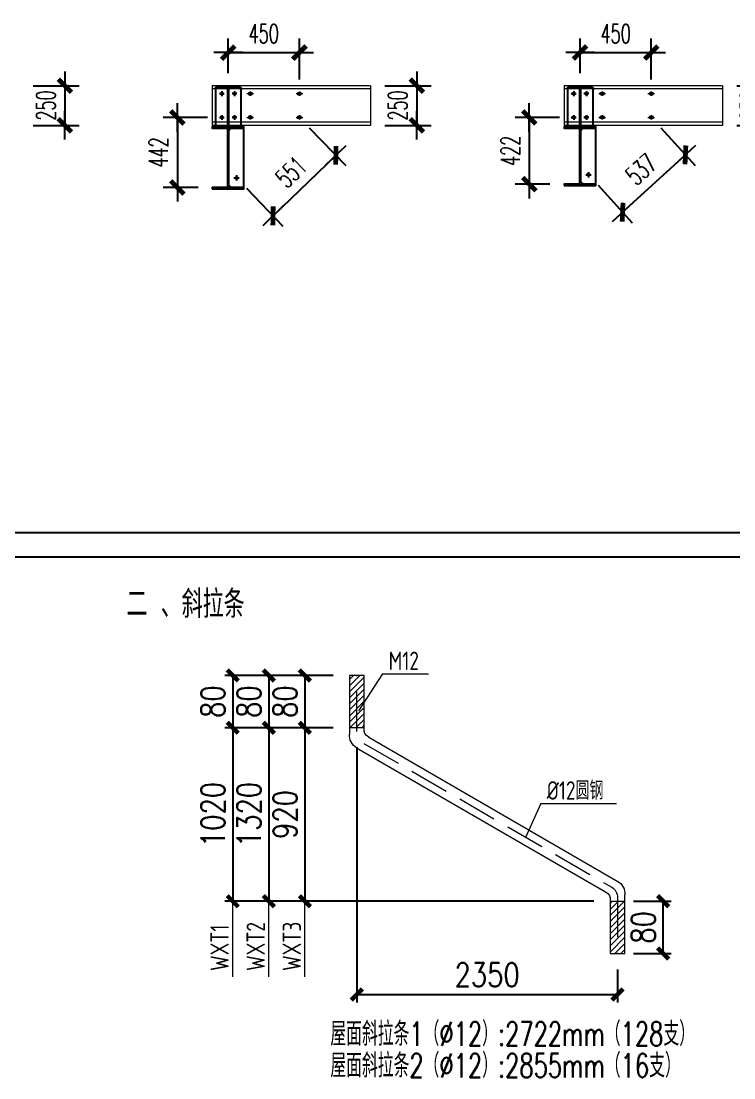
# Model space of a CAD drawing. Header units: inches. Extents: x 129725932 to 129894734, y 55771230 to 55809283.
# Drawn here: x 129826019 to 129830520, y 55784316 to 55790989 of the extents above; entities that cross this region are included whole.
import ezdxf

# ---------------------------------------------------------------- set-up
doc = ezdxf.new("R2010")
doc.units = ezdxf.units.IN
doc.header["$MEASUREMENT"] = 0
doc.linetypes.add('DASH', pattern=[0.35, 0.25, -0.1])
for name, color, linetype, lineweight in [('Bolt', 252, 'Continuous', 9), ('灰线', 253, 'Continuous', 5), ('白线', 7, 'Continuous', 5), ('红线', 1, 'Continuous', 13), ('绿线', 3, 'Continuous', 9), ('绿色', 3, 'Continuous', 20), ('黄线', 2, 'Continuous', 13)]:
    doc.layers.add(name, color=color, linetype=linetype, lineweight=lineweight)
doc.layers.add('尺寸标注', color=8, linetype='Continuous')
doc.layers.add('细线', color=37, linetype='Continuous')
doc.styles.add('80', font='romans.shx', dxfattribs={"width": 0.8, "bigfont": 'hztxt.shx'})
doc.styles.add('DIM_FONT', font='romans.shx', dxfattribs={"width": 0.618, "bigfont": '1hztxt.shx'})
doc.styles.add('STYLE1', font='', dxfattribs={"width": 0.8})
doc.styles.add('标注', font='tssdeng.shx', dxfattribs={"width": 0.6, "bigfont": 'tssdchn.shx'})
doc.styles.get('STYLE1').set_extended_font_data('SimSun')
doc.dimstyles.new('WGH(1)', dxfattribs={"dimscale": 1.2, "dimtxt": 100, "dimasz": 0.5, "dimexe": 75, "dimexo": 75, "dimgap": 50, "dimtad": 1, "dimdec": 0, "dimzin": 0, "dimdsep": 46, "dimtxsty": 'DIM_FONT', "dimblk1": '_DIMX', "dimblk2": '_DIMX', "dimsah": 1, "dimcen": 0.09, "dimclrd": 3, "dimclre": 3, "dimclrt": 7, "dimadec": 0, "dimazin": 0, "dimtfac": 1, "dimtdec": 0, "dimtix": 1, "dimtmove": 2, "dimatfit": 3, "dimldrblk": '_DIMX', "dimfxl": 0, "dimtolj": 1, "dimtzin": 0, "dimarcsym": 0})
doc.dimstyles.new('副本 (2)80', dxfattribs={"dimscale": 0.5, "dimtxt": 300, "dimasz": 140, "dimexe": 100, "dimexo": 200, "dimgap": 100, "dimtad": 1, "dimdec": 0, "dimzin": 0, "dimdsep": 46, "dimtxsty": '80', "dimblk1": 'ARCHTICK', "dimblk2": 'ARCHTICK', "dimsah": 1, "dimcen": 0, "dimclrd": 1, "dimclre": 1, "dimclrt": 7, "dimadec": 0, "dimazin": 0, "dimtfac": 1, "dimtdec": 0, "dimtix": 1, "dimtmove": 2, "dimatfit": 3, "dimldrblk": 'ARCHTICK', "dimfxl": 0, "dimtolj": 1, "dimtzin": 0, "dimarcsym": 0})

# ---------------------------------------------------------------- blocks, each defined once
blk = doc.blocks.new('TK1')
at = {"color": 141}
blk.add_line((128575044.5, 56120003), (128584596.3, 56120003), dxfattribs=at)
blk.add_line((128584482.7, 56119889.4), (128575271.6, 56119889.4))
at = {"layer": '白线'}
blk.add_line((128575271.6, 56119889.4), (128584482.7, 56119889.4), dxfattribs=at)
at = {"style": 'STYLE1', "width": 0.7}
for tag, p, oblique in [('请输入工程名称：', (128583759.9, 56117293.6), 0), ('请输入项目名称：', (128583811, 56116886.4), 0), ('请合作设计单位名称：', (128583759.9, 56115438.4), 360), ('请输入图名（一）：', (128583810.3, 56114085.1), 0), ('请输入设计号：', (128583659.6, 56113744), 0), ('详图设计', (128584257.5, 56113735.1), 0), ('钢结构', (128584274.7, 56113576.1), 0), ('请输入相应日期：', (128583650.4, 56113415.7), 0), ('请输入相应图号：', (128584173.4, 56113436.3), 0)]:
    blk.add_attdef(tag, p, '', height=46.3, rotation=359.9972, dxfattribs=dict(at, oblique=oblique))
blk = doc.blocks.new('_ArchTick')
at = {"color": 0, "linetype": 'ByBlock', "const_width": 0.4}
blk.add_lwpolyline([(-0.5, -0.5), (0.5, 0.5)], dxfattribs=at)
blk = doc.blocks.new('*D1004')
at = {"layer": 'Defpoints', "color": 0}
for p in [(129827861.2, 55786526.5), (129827583.3, 55785431.3), (129829507.3, 55785431.3)]:
    blk.add_point(p, dxfattribs=at)
at = {"layer": '红线', "color": 1, "lineweight": -2}
for p, q in [((129827761.2, 55786526.5), (129827533.3, 55786526.5)), ((129827583.3, 55786526.5), (129827583.3, 55785431.3)), ((129829407.3, 55785431.3), (129827533.3, 55785431.3))]:
    blk.add_line(p, q, dxfattribs=at)
at = {"layer": '红线', "color": 1, "lineweight": -2, "xscale": 70, "yscale": 70, "zscale": 70}
for p, rotation in [((129827583.3, 55786526.5), 90), ((129827583.3, 55785431.3), 270)]:
    blk.add_blockref('_ArchTick', p, dxfattribs=dict(at, rotation=rotation))
at = {"layer": '红线', "color": 7, "insert": (129827458.3, 55785978.9), "char_height": 150, "width": 411.429, "attachment_point": 5, "rotation": 90, "style": '80'}
blk.add_mtext('\\A1;1320', dxfattribs=at)
blk = doc.blocks.new('*D1005')
at = {"layer": 'Defpoints', "color": 0}
for p in [(129828139.1, 55786503.2), (129829785.2, 55785100.8), (129829785.2, 55784841.9)]:
    blk.add_point(p, dxfattribs=at)
at = {"layer": '红线', "color": 1, "lineweight": -2}
for p, q in [((129828139.1, 55786403.2), (129828139.1, 55784791.9)), ((129829785.2, 55785000.8), (129829785.2, 55784791.9)), ((129828139.1, 55784841.9), (129829785.2, 55784841.9))]:
    blk.add_line(p, q, dxfattribs=at)
at = {"layer": '红线', "color": 1, "lineweight": -2, "xscale": 70, "yscale": 70, "zscale": 70, "rotation": 180}
blk.add_blockref('_ArchTick', (129828139.1, 55784841.9), dxfattribs=at)
at = {"layer": '红线', "color": 1, "lineweight": -2, "xscale": 70, "yscale": 70, "zscale": 70}
blk.add_blockref('_ArchTick', (129829785.2, 55784841.9), dxfattribs=at)
at = {"layer": '红线', "color": 7, "insert": (129828962.1, 55784966.9), "char_height": 150, "attachment_point": 5, "style": '80'}
blk.add_mtext('\\A1;2350', dxfattribs=at)
blk = doc.blocks.new('*D1006')
at = {"layer": 'Defpoints', "color": 0}
for p in [(129829785.2, 55785431.3), (129830073.4, 55785431.3), (129829785.2, 55785100.8)]:
    blk.add_point(p, dxfattribs=at)
at = {"layer": '红线', "color": 1, "lineweight": -2}
for p, q in [((129829885.2, 55785431.3), (129830123.4, 55785431.3)), ((129830073.4, 55785100.8), (129830073.4, 55785431.3)), ((129829885.2, 55785100.8), (129830123.4, 55785100.8))]:
    blk.add_line(p, q, dxfattribs=at)
at = {"layer": '红线', "color": 1, "lineweight": -2, "xscale": 70, "yscale": 70, "zscale": 70}
for p, rotation in [((129830073.4, 55785431.3), 90), ((129830073.4, 55785100.8), 270)]:
    blk.add_blockref('_ArchTick', p, dxfattribs=dict(at, rotation=rotation))
at = {"layer": '红线', "color": 7, "insert": (129829948.4, 55785266.1), "char_height": 150, "attachment_point": 5, "rotation": 90, "style": '80'}
blk.add_mtext('\\A1;80', dxfattribs=at)
blk = doc.blocks.new('*D1007')
at = {"layer": 'Defpoints', "color": 0}
for p in [(129827861.2, 55786857), (129827583.3, 55786526.5), (129827861.2, 55786526.5)]:
    blk.add_point(p, dxfattribs=at)
at = {"layer": '红线', "color": 1, "lineweight": -2}
for p, q in [((129827761.2, 55786857), (129827533.3, 55786857)), ((129827583.3, 55786857), (129827583.3, 55786526.5)), ((129827761.2, 55786526.5), (129827533.3, 55786526.5))]:
    blk.add_line(p, q, dxfattribs=at)
at = {"layer": '红线', "color": 1, "lineweight": -2, "xscale": 70, "yscale": 70, "zscale": 70}
for p, rotation in [((129827583.3, 55786857), 90), ((129827583.3, 55786526.5), 270)]:
    blk.add_blockref('_ArchTick', p, dxfattribs=dict(at, rotation=rotation))
at = {"layer": '红线', "color": 7, "insert": (129827458.3, 55786691.8), "char_height": 150, "attachment_point": 5, "rotation": 90, "style": '80'}
blk.add_mtext('\\A1;80', dxfattribs=at)
blk = doc.blocks.new('*D1008')
at = {"layer": 'Defpoints', "color": 0}
for p in [(129827633.3, 55786526.5), (129827355.4, 55785431.3), (129829279.4, 55785431.3)]:
    blk.add_point(p, dxfattribs=at)
at = {"layer": '红线', "color": 1, "lineweight": -2}
for p, q in [((129827533.3, 55786526.5), (129827305.4, 55786526.5)), ((129827355.4, 55786526.5), (129827355.4, 55785431.3)), ((129829179.4, 55785431.3), (129827305.4, 55785431.3))]:
    blk.add_line(p, q, dxfattribs=at)
at = {"layer": '红线', "color": 1, "lineweight": -2, "xscale": 70, "yscale": 70, "zscale": 70}
for p, rotation in [((129827355.4, 55786526.5), 90), ((129827355.4, 55785431.3), 270)]:
    blk.add_blockref('_ArchTick', p, dxfattribs=dict(at, rotation=rotation))
at = {"layer": '红线', "color": 7, "insert": (129827230.4, 55785978.9), "char_height": 150, "attachment_point": 5, "rotation": 90, "style": '80'}
blk.add_mtext('\\A1;1020', dxfattribs=at)
blk = doc.blocks.new('*D1009')
at = {"layer": 'Defpoints', "color": 0}
for p in [(129827633.3, 55786857), (129827355.4, 55786526.5), (129827633.3, 55786526.5)]:
    blk.add_point(p, dxfattribs=at)
at = {"layer": '红线', "color": 1, "lineweight": -2}
for p, q in [((129827533.3, 55786857), (129827305.4, 55786857)), ((129827355.4, 55786857), (129827355.4, 55786526.5)), ((129827533.3, 55786526.5), (129827305.4, 55786526.5))]:
    blk.add_line(p, q, dxfattribs=at)
at = {"layer": '红线', "color": 1, "lineweight": -2, "xscale": 70, "yscale": 70, "zscale": 70}
for p, rotation in [((129827355.4, 55786857), 90), ((129827355.4, 55786526.5), 270)]:
    blk.add_blockref('_ArchTick', p, dxfattribs=dict(at, rotation=rotation))
at = {"layer": '红线', "color": 7, "insert": (129827230.4, 55786691.8), "char_height": 150, "attachment_point": 5, "rotation": 90, "style": '80'}
blk.add_mtext('\\A1;80', dxfattribs=at)
blk = doc.blocks.new('*D1010')
at = {"layer": 'Defpoints', "color": 0}
for p in [(129828089.1, 55786526.5), (129827811.2, 55785431.3), (129829735.2, 55785431.3)]:
    blk.add_point(p, dxfattribs=at)
at = {"layer": '红线', "color": 1, "lineweight": -2}
for p, q in [((129827989.1, 55786526.5), (129827761.2, 55786526.5)), ((129827811.2, 55786526.5), (129827811.2, 55785431.3)), ((129829635.2, 55785431.3), (129827761.2, 55785431.3))]:
    blk.add_line(p, q, dxfattribs=at)
at = {"layer": '红线', "color": 1, "lineweight": -2, "xscale": 70, "yscale": 70, "zscale": 70}
for p, rotation in [((129827811.2, 55786526.5), 90), ((129827811.2, 55785431.3), 270)]:
    blk.add_blockref('_ArchTick', p, dxfattribs=dict(at, rotation=rotation))
at = {"layer": '红线', "color": 7, "insert": (129827686.2, 55785978.9), "char_height": 150, "attachment_point": 5, "rotation": 90, "style": '80'}
blk.add_mtext('\\A1;920', dxfattribs=at)
blk = doc.blocks.new('*D1011')
at = {"layer": 'Defpoints', "color": 0}
for p in [(129828089.1, 55786857), (129827811.2, 55786526.5), (129828089.1, 55786526.5)]:
    blk.add_point(p, dxfattribs=at)
at = {"layer": '红线', "color": 1, "lineweight": -2}
for p, q in [((129827989.1, 55786857), (129827761.2, 55786857)), ((129827811.2, 55786857), (129827811.2, 55786526.5)), ((129827989.1, 55786526.5), (129827761.2, 55786526.5))]:
    blk.add_line(p, q, dxfattribs=at)
at = {"layer": '红线', "color": 1, "lineweight": -2, "xscale": 70, "yscale": 70, "zscale": 70}
for p, rotation in [((129827811.2, 55786857), 90), ((129827811.2, 55786526.5), 270)]:
    blk.add_blockref('_ArchTick', p, dxfattribs=dict(at, rotation=rotation))
at = {"layer": '红线', "color": 7, "insert": (129827686.2, 55786691.8), "char_height": 150, "attachment_point": 5, "rotation": 90, "style": '80'}
blk.add_mtext('\\A1;80', dxfattribs=at)
blk = doc.blocks.new('_DIMX')
blk.add_line((-150, 0), (150, 0))
at = {"const_width": 50}
blk.add_lwpolyline([(-70, -70), (70, 70)], dxfattribs=at)
blk = doc.blocks.new('*D1158')
at = {"layer": 'Defpoints', "color": 0}
for p in [(129826004.4, 55790581.2), (129826004.4, 55790331.2), (129826295.8, 55790331.2)]:
    blk.add_point(p, dxfattribs=at)
at = {"layer": '尺寸标注', "color": 3, "lineweight": -2}
for p, q in [((129826094.4, 55790581.2), (129826385.8, 55790581.2)), ((129826295.8, 55790581.8), (129826295.8, 55790582.4)), ((129826295.8, 55790581.2), (129826295.8, 55790331.2)), ((129826094.4, 55790331.2), (129826385.8, 55790331.2)), ((129826295.8, 55790330.6), (129826295.8, 55790330))]:
    blk.add_line(p, q, dxfattribs=at)
at = {"layer": '尺寸标注', "color": 3, "lineweight": -2, "xscale": 0.5999999999999995, "yscale": 0.5999999999999995, "zscale": 0.5999999999999995}
for p, rotation in [((129826295.8, 55790581.2), 270), ((129826295.8, 55790331.2), 90)]:
    blk.add_blockref('_DIMX', p, dxfattribs=dict(at, rotation=rotation))
at = {"layer": '尺寸标注', "color": 7, "insert": (129826175.8, 55790456.2), "char_height": 120, "attachment_point": 5, "rotation": 90, "style": 'DIM_FONT'}
blk.add_mtext('\\A1;250', dxfattribs=at)
blk = doc.blocks.new('*D1163')
at = {"layer": 'Defpoints', "color": 0}
for p in [(129827776.4, 55790381.2), (129828006.9, 55790141.6), (129827379.4, 55789999.2)]:
    blk.add_point(p, dxfattribs=at)
at = {"layer": '尺寸标注', "color": 3, "lineweight": -2}
for p, q in [((129827838.8, 55790316.3), (129828069.3, 55790076.7)), ((129827610.4, 55789760), (129828006.5, 55790141.1)), ((129827441.8, 55789934.3), (129827672.3, 55789694.7))]:
    blk.add_line(p, q, dxfattribs=at)
at = {"layer": '尺寸标注', "color": 3, "lineweight": -2, "xscale": 0.5999999999999995, "yscale": 0.5999999999999995, "zscale": 0.5999999999999995}
for p, rotation in [((129828006.9, 55790141.6), 43.896879961674), ((129827609.9, 55789759.6), 223.896879961674)]:
    blk.add_blockref('_DIMX', p, dxfattribs=dict(at, rotation=rotation))
at = {"layer": '尺寸标注', "color": 7, "insert": (129827725.2, 55790037), "char_height": 120, "attachment_point": 5, "rotation": 43.89688, "style": 'DIM_FONT'}
blk.add_mtext('\\A1;551', dxfattribs=at)
blk = doc.blocks.new('*D1164')
at = {"layer": 'Defpoints', "color": 0}
for p in [(129827286.4, 55790381.2), (129827005.9, 55789939.2), (129827226.4, 55789939.2)]:
    blk.add_point(p, dxfattribs=at)
at = {"layer": '尺寸标注', "color": 3, "lineweight": -2}
for p, q in [((129827196.4, 55790381.2), (129826915.9, 55790381.2)), ((129827005.9, 55790380.6), (129827005.9, 55789939.8)), ((129827136.4, 55789939.2), (129826915.9, 55789939.2))]:
    blk.add_line(p, q, dxfattribs=at)
at = {"layer": '尺寸标注', "color": 3, "lineweight": -2, "xscale": 0.5999999999999995, "yscale": 0.5999999999999995, "zscale": 0.5999999999999995}
for p, rotation in [((129827005.9, 55790381.2), 90), ((129827005.9, 55789939.2), 270)]:
    blk.add_blockref('_DIMX', p, dxfattribs=dict(at, rotation=rotation))
at = {"layer": '尺寸标注', "color": 7, "insert": (129826885.9, 55790160.2), "char_height": 120, "attachment_point": 5, "rotation": 90, "style": 'DIM_FONT'}
blk.add_mtext('\\A1;442', dxfattribs=at)
blk = doc.blocks.new('*D1165')
at = {"layer": 'Defpoints', "color": 0}
for p in [(129827776.4, 55790790.5), (129827326.4, 55790571.2), (129827776.4, 55790531.2)]:
    blk.add_point(p, dxfattribs=at)
at = {"layer": '尺寸标注', "color": 3, "lineweight": -2}
for p, q in [((129827326.4, 55790661.2), (129827326.4, 55790880.5)), ((129827776.4, 55790621.2), (129827776.4, 55790880.5)), ((129827327, 55790790.5), (129827775.8, 55790790.5))]:
    blk.add_line(p, q, dxfattribs=at)
at = {"layer": '尺寸标注', "color": 3, "lineweight": -2, "xscale": 0.5999999999999995, "yscale": 0.5999999999999995, "zscale": 0.5999999999999995, "rotation": 180}
blk.add_blockref('_DIMX', (129827326.4, 55790790.5), dxfattribs=at)
at = {"layer": '尺寸标注', "color": 3, "lineweight": -2, "xscale": 0.5999999999999995, "yscale": 0.5999999999999995, "zscale": 0.5999999999999995}
blk.add_blockref('_DIMX', (129827776.4, 55790790.5), dxfattribs=at)
at = {"layer": '尺寸标注', "color": 7, "insert": (129827551.4, 55790910.5), "char_height": 120, "attachment_point": 5, "style": 'DIM_FONT'}
blk.add_mtext('\\A1;450', dxfattribs=at)
blk = doc.blocks.new('*D1166')
at = {"layer": 'Defpoints', "color": 0}
for p in [(129828226.4, 55790581.2), (129828226.4, 55790331.2), (129828517.8, 55790331.2)]:
    blk.add_point(p, dxfattribs=at)
at = {"layer": '尺寸标注', "color": 3, "lineweight": -2}
for p, q in [((129828316.4, 55790581.2), (129828607.8, 55790581.2)), ((129828517.8, 55790581.8), (129828517.8, 55790582.4)), ((129828517.8, 55790581.2), (129828517.8, 55790331.2)), ((129828316.4, 55790331.2), (129828607.8, 55790331.2)), ((129828517.8, 55790330.6), (129828517.8, 55790330))]:
    blk.add_line(p, q, dxfattribs=at)
at = {"layer": '尺寸标注', "color": 3, "lineweight": -2, "xscale": 0.5999999999999995, "yscale": 0.5999999999999995, "zscale": 0.5999999999999995}
for p, rotation in [((129828517.8, 55790581.2), 270), ((129828517.8, 55790331.2), 90)]:
    blk.add_blockref('_DIMX', p, dxfattribs=dict(at, rotation=rotation))
at = {"layer": '尺寸标注', "color": 7, "insert": (129828397.8, 55790456.2), "char_height": 120, "attachment_point": 5, "rotation": 90, "style": 'DIM_FONT'}
blk.add_mtext('\\A1;250', dxfattribs=at)
blk = doc.blocks.new('*D1171')
at = {"layer": 'Defpoints', "color": 0}
for p in [(129829998.4, 55790381.2), (129830214, 55790144.7), (129829601.4, 55790019.2)]:
    blk.add_point(p, dxfattribs=at)
at = {"layer": '尺寸标注', "color": 3, "lineweight": -2}
for p, q in [((129830059, 55790314.7), (129830274.7, 55790078.2)), ((129829817.5, 55789783.1), (129830213.6, 55790144.3)), ((129829662, 55789952.7), (129829877.7, 55789716.2))]:
    blk.add_line(p, q, dxfattribs=at)
at = {"layer": '尺寸标注', "color": 3, "lineweight": -2, "xscale": 0.5999999999999995, "yscale": 0.5999999999999995, "zscale": 0.5999999999999995}
for p, rotation in [((129830214, 55790144.7), 42.35977248110078), ((129829817, 55789782.7), 222.3597724811008)]:
    blk.add_blockref('_DIMX', p, dxfattribs=dict(at, rotation=rotation))
at = {"layer": '尺寸标注', "color": 7, "insert": (129829934.7, 55790052.4), "char_height": 120, "attachment_point": 5, "rotation": 42.35977, "style": 'DIM_FONT'}
blk.add_mtext('\\A1;537', dxfattribs=at)
blk = doc.blocks.new('*D1172')
at = {"layer": 'Defpoints', "color": 0}
for p in [(129829508.4, 55790381.2), (129829227.9, 55789959.2), (129829448.4, 55789959.2)]:
    blk.add_point(p, dxfattribs=at)
at = {"layer": '尺寸标注', "color": 3, "lineweight": -2}
for p, q in [((129829418.4, 55790381.2), (129829137.9, 55790381.2)), ((129829227.9, 55790380.6), (129829227.9, 55789959.8)), ((129829358.4, 55789959.2), (129829137.9, 55789959.2))]:
    blk.add_line(p, q, dxfattribs=at)
at = {"layer": '尺寸标注', "color": 3, "lineweight": -2, "xscale": 0.5999999999999995, "yscale": 0.5999999999999995, "zscale": 0.5999999999999995}
for p, rotation in [((129829227.9, 55790381.2), 90), ((129829227.9, 55789959.2), 270)]:
    blk.add_blockref('_DIMX', p, dxfattribs=dict(at, rotation=rotation))
at = {"layer": '尺寸标注', "color": 7, "insert": (129829107.9, 55790170.2), "char_height": 120, "attachment_point": 5, "rotation": 90, "style": 'DIM_FONT'}
blk.add_mtext('\\A1;422', dxfattribs=at)
blk = doc.blocks.new('*D1173')
at = {"layer": 'Defpoints', "color": 0}
for p in [(129829998.4, 55790790.5), (129829548.4, 55790571.2), (129829998.4, 55790531.2)]:
    blk.add_point(p, dxfattribs=at)
at = {"layer": '尺寸标注', "color": 3, "lineweight": -2}
for p, q in [((129829548.4, 55790661.2), (129829548.4, 55790880.5)), ((129829998.4, 55790621.2), (129829998.4, 55790880.5)), ((129829549, 55790790.5), (129829997.8, 55790790.5))]:
    blk.add_line(p, q, dxfattribs=at)
at = {"layer": '尺寸标注', "color": 3, "lineweight": -2, "xscale": 0.5999999999999995, "yscale": 0.5999999999999995, "zscale": 0.5999999999999995, "rotation": 180}
blk.add_blockref('_DIMX', (129829548.4, 55790790.5), dxfattribs=at)
at = {"layer": '尺寸标注', "color": 3, "lineweight": -2, "xscale": 0.5999999999999995, "yscale": 0.5999999999999995, "zscale": 0.5999999999999995}
blk.add_blockref('_DIMX', (129829998.4, 55790790.5), dxfattribs=at)
at = {"layer": '尺寸标注', "color": 7, "insert": (129829773.4, 55790910.5), "char_height": 120, "attachment_point": 5, "style": 'DIM_FONT'}
blk.add_mtext('\\A1;450', dxfattribs=at)
blk = doc.blocks.new('*D1174')
at = {"layer": 'Defpoints', "color": 0}
for p in [(129830448.4, 55790581.2), (129830448.4, 55790331.2), (129830739.9, 55790331.2)]:
    blk.add_point(p, dxfattribs=at)
at = {"layer": '尺寸标注', "color": 3, "lineweight": -2}
for p, q in [((129830538.4, 55790581.2), (129830829.9, 55790581.2)), ((129830739.9, 55790581.8), (129830739.9, 55790582.4)), ((129830739.9, 55790581.2), (129830739.9, 55790331.2)), ((129830538.4, 55790331.2), (129830829.9, 55790331.2)), ((129830739.9, 55790330.6), (129830739.9, 55790330))]:
    blk.add_line(p, q, dxfattribs=at)
at = {"layer": '尺寸标注', "color": 3, "lineweight": -2, "xscale": 0.5999999999999995, "yscale": 0.5999999999999995, "zscale": 0.5999999999999995}
for p, rotation in [((129830739.9, 55790581.2), 270), ((129830739.9, 55790331.2), 90)]:
    blk.add_blockref('_DIMX', p, dxfattribs=dict(at, rotation=rotation))
at = {"layer": '尺寸标注', "color": 7, "insert": (129830619.9, 55790456.2), "char_height": 120, "attachment_point": 5, "rotation": 90, "style": 'DIM_FONT'}
blk.add_mtext('\\A1;250', dxfattribs=at)

msp = doc.modelspace()

# ---------------------------------------------------------------- hatches: boundary and pattern name
at = {"layer": '红线', "linetype": 'Continuous'}
h = msp.add_hatch(dxfattribs=at)
h.set_pattern_fill('ANSI31', color=256, scale=216.966619, style=0)
h.set_pattern_definition([(225, (130079443.032, 55630011.224), (19.177321, -19.177321), [])])
h.paths.add_polyline_path([(129828139.1, 55786526.5), (129828185.7, 55786526.5), (129828185.7, 55786857), (129828139.1, 55786857)])
h.paths.add_polyline_path([(129828139.1, 55786857), (129828092.6, 55786857), (129828092.6, 55786526.5), (129828139.1, 55786526.5)])
h = msp.add_hatch(dxfattribs=at)
h.set_pattern_fill('ANSI31', color=256, scale=216.966619, style=0)
h.set_pattern_definition([(45, (129578481.258, 55941946.6), (-19.177321, 19.177321), [])])
h.paths.add_polyline_path([(129829785.2, 55785431.3), (129829738.6, 55785431.3), (129829738.6, 55785100.8), (129829785.2, 55785100.8)])
h.paths.add_polyline_path([(129829785.2, 55785100.8), (129829831.7, 55785100.8), (129829831.7, 55785431.3), (129829785.2, 55785431.3)])
at = {"layer": '绿线'}
h = msp.add_hatch(color=256, dxfattribs=at)
h.paths.add_polyline_path([(129827466.4, 55790538.2), (129827459.4, 55790538.2, 0.414214), (129827452.4, 55790531.2), (129827466.4, 55790531.2)])
h.paths.add_polyline_path([(129827473.4, 55790538.2), (129827466.4, 55790538.2), (129827466.4, 55790531.2), (129827480.4, 55790531.2, 0.414214)])
h.paths.add_polyline_path([(129827480.4, 55790531.2), (129827466.4, 55790531.2), (129827466.4, 55790524.2), (129827473.4, 55790524.2, 0.414214)])
h.paths.add_polyline_path([(129827466.4, 55790531.2), (129827452.4, 55790531.2, 0.414214), (129827459.4, 55790524.2), (129827466.4, 55790524.2)])
h = msp.add_hatch(color=256, dxfattribs=at)
h.paths.add_polyline_path([(129829688.4, 55790538.2), (129829681.4, 55790538.2, 0.414214), (129829674.4, 55790531.2), (129829688.4, 55790531.2)])
h.paths.add_polyline_path([(129829695.4, 55790538.2), (129829688.4, 55790538.2), (129829688.4, 55790531.2), (129829702.4, 55790531.2, 0.414214)])
h.paths.add_polyline_path([(129829702.4, 55790531.2), (129829688.4, 55790531.2), (129829688.4, 55790524.2), (129829695.4, 55790524.2, 0.414214)])
h.paths.add_polyline_path([(129829688.4, 55790531.2), (129829674.4, 55790531.2, 0.414214), (129829681.4, 55790524.2), (129829688.4, 55790524.2)])
h = msp.add_hatch(color=256, dxfattribs=at)
h.paths.add_polyline_path([(129827466.4, 55790388.2), (129827459.4, 55790388.2, 0.414214), (129827452.4, 55790381.2), (129827466.4, 55790381.2)])
h.paths.add_polyline_path([(129827473.4, 55790388.2), (129827466.4, 55790388.2), (129827466.4, 55790381.2), (129827480.4, 55790381.2, 0.414214)])
h.paths.add_polyline_path([(129827480.4, 55790381.2), (129827466.4, 55790381.2), (129827466.4, 55790374.2), (129827473.4, 55790374.2, 0.414214)])
h.paths.add_polyline_path([(129827466.4, 55790381.2), (129827452.4, 55790381.2, 0.414214), (129827459.4, 55790374.2), (129827466.4, 55790374.2)])
h = msp.add_hatch(color=256, dxfattribs=at)
h.paths.add_polyline_path([(129829688.4, 55790388.2), (129829681.4, 55790388.2, 0.414214), (129829674.4, 55790381.2), (129829688.4, 55790381.2)])
h.paths.add_polyline_path([(129829695.4, 55790388.2), (129829688.4, 55790388.2), (129829688.4, 55790381.2), (129829702.4, 55790381.2, 0.414214)])
h.paths.add_polyline_path([(129829702.4, 55790381.2), (129829688.4, 55790381.2), (129829688.4, 55790374.2), (129829695.4, 55790374.2, 0.414214)])
h.paths.add_polyline_path([(129829688.4, 55790381.2), (129829674.4, 55790381.2, 0.414214), (129829681.4, 55790374.2), (129829688.4, 55790374.2)])

# ---------------------------------------------------------------- linework, layer by layer
for p, q in [((129827246.4, 55790571.2), (129827406.4, 55790571.2)), ((129827246.4, 55790571.2), (129827246.4, 55790321.2)), ((129827271.3, 55790531.2), (129827301.5, 55790531.2)), ((129827286.4, 55790546.2), (129827286.4, 55790516.1)), ((129827323.4, 55790571.2), (129827323.4, 55790321.2)), ((129827329.4, 55790571.2), (129827329.4, 55790321.2)), ((129827381.5, 55790531.2), (129827351.3, 55790531.2)), ((129827366.4, 55790546.2), (129827366.4, 55790516.1)), ((129827406.4, 55790571.2), (129827406.4, 55790321.2)), ((129829468.4, 55790571.2), (129829628.4, 55790571.2)), ((129829468.4, 55790571.2), (129829468.4, 55790321.2)), ((129829493.3, 55790531.2), (129829523.5, 55790531.2)), ((129829508.4, 55790546.2), (129829508.4, 55790516.1)), ((129829545.4, 55790571.2), (129829545.4, 55790321.2)), ((129829551.4, 55790571.2), (129829551.4, 55790321.2)), ((129829603.5, 55790531.2), (129829573.3, 55790531.2)), ((129829588.4, 55790546.2), (129829588.4, 55790516.1)), ((129829628.4, 55790571.2), (129829628.4, 55790321.2)), ((129827286.4, 55790396.2), (129827286.4, 55790366.1)), ((129827366.4, 55790396.2), (129827366.4, 55790366.1)), ((129829508.4, 55790396.2), (129829508.4, 55790366.1)), ((129829588.4, 55790396.2), (129829588.4, 55790366.1)), ((129827246.4, 55790321.2), (129827406.4, 55790321.2)), ((129827271.3, 55790381.2), (129827301.5, 55790381.2)), ((129827381.5, 55790381.2), (129827351.3, 55790381.2)), ((129829468.4, 55790321.2), (129829628.4, 55790321.2)), ((129829493.3, 55790381.2), (129829523.5, 55790381.2)), ((129829603.5, 55790381.2), (129829573.3, 55790381.2)), ((129827329.4, 55790296.5), (129827346.1, 55790313.2)), ((129827329.4, 55790296.5), (129827329.4, 55789955.8)), ((129827346.1, 55790313.2), (129827426.4, 55790313.2)), ((129827426.4, 55789939.2), (129827426.4, 55790313.2)), ((129829551.4, 55790296.5), (129829568.1, 55790313.2)), ((129829551.4, 55790296.5), (129829551.4, 55789975.8)), ((129829568.1, 55790313.2), (129829648.4, 55790313.2)), ((129829648.4, 55789959.2), (129829648.4, 55790313.2)), ((129827362.2, 55789999.2), (129827396.6, 55789999.2)), ((129827379.4, 55790016.4), (129827379.4, 55789981.9)), ((129829584.2, 55790019.2), (129829618.6, 55790019.2)), ((129829601.4, 55790036.4), (129829601.4, 55790001.9)), ((129827329.4, 55789955.8), (129827346.1, 55789939.2)), ((129827346.1, 55789939.2), (129827426.4, 55789939.2)), ((129829551.4, 55789975.8), (129829568.1, 55789959.2)), ((129829568.1, 55789959.2), (129829648.4, 55789959.2))]:
    msp.add_line(p, q)
at = {"color": 3}
for points in [[(129827226.4, 55789931.2), (129827426.4, 55789931.2), (129827426.4, 55789939.2), (129827329.4, 55789939.2), (129827329.4, 55790313.2), (129827426.4, 55790313.2), (129827426.4, 55790321.2), (129827226.4, 55790321.2), (129827226.4, 55790313.2), (129827323.4, 55790313.2), (129827323.4, 55789939.2), (129827226.4, 55789939.2)], [(129829448.4, 55789951.2), (129829648.4, 55789951.2), (129829648.4, 55789959.2), (129829551.4, 55789959.2), (129829551.4, 55790313.2), (129829648.4, 55790313.2), (129829648.4, 55790321.2), (129829448.4, 55790321.2), (129829448.4, 55790313.2), (129829545.4, 55790313.2), (129829545.4, 55789959.2), (129829448.4, 55789959.2)]]:
    msp.add_lwpolyline(points, close=True, dxfattribs=at)
for centre in [(129827286.4, 55790531.2), (129827366.4, 55790531.2), (129829508.4, 55790531.2), (129829588.4, 55790531.2), (129827286.4, 55790381.2), (129827366.4, 55790381.2), (129829508.4, 55790381.2), (129829588.4, 55790381.2), (129827379.4, 55789999.2), (129829601.4, 55790019.2)]:
    msp.add_circle(centre, 7)
at = {"layer": 'Bolt'}
for p, q in [((129827300.4, 55790531.2), (129827272.4, 55790531.2)), ((129827286.4, 55790545.2), (129827286.4, 55790517.2)), ((129827380.4, 55790531.2), (129827352.4, 55790531.2)), ((129827366.4, 55790545.2), (129827366.4, 55790517.2)), ((129827445.4, 55790531.2), (129827487.4, 55790531.2)), ((129827452.4, 55790531.2), (129827480.4, 55790531.2)), ((129827459.4, 55790538.2), (129827473.4, 55790538.2)), ((129827459.4, 55790524.2), (129827473.4, 55790524.2)), ((129827466.4, 55790545.2), (129827466.4, 55790517.2)), ((129827466.4, 55790545.2), (129827466.4, 55790517.2)), ((129827755.4, 55790531.2), (129827797.4, 55790531.2)), ((129827769.4, 55790538.2), (129827783.4, 55790538.2)), ((129827769.4, 55790524.2), (129827783.4, 55790524.2)), ((129827776.4, 55790545.2), (129827776.4, 55790517.2)), ((129829522.4, 55790531.2), (129829494.4, 55790531.2)), ((129829508.4, 55790545.2), (129829508.4, 55790517.2)), ((129829602.4, 55790531.2), (129829574.4, 55790531.2)), ((129829588.4, 55790545.2), (129829588.4, 55790517.2)), ((129829667.4, 55790531.2), (129829709.4, 55790531.2)), ((129829674.4, 55790531.2), (129829702.4, 55790531.2)), ((129829681.4, 55790538.2), (129829695.4, 55790538.2)), ((129829681.4, 55790524.2), (129829695.4, 55790524.2)), ((129829688.4, 55790545.2), (129829688.4, 55790517.2)), ((129829688.4, 55790545.2), (129829688.4, 55790517.2)), ((129829977.4, 55790531.2), (129830019.4, 55790531.2)), ((129829991.4, 55790538.2), (129830005.4, 55790538.2)), ((129829991.4, 55790524.2), (129830005.4, 55790524.2)), ((129829998.4, 55790545.2), (129829998.4, 55790517.2)), ((129827286.4, 55790367.2), (129827286.4, 55790395.2)), ((129827366.4, 55790367.2), (129827366.4, 55790395.2)), ((129827459.4, 55790388.2), (129827473.4, 55790388.2)), ((129827466.4, 55790395.2), (129827466.4, 55790367.2)), ((129827466.4, 55790395.2), (129827466.4, 55790367.2)), ((129827769.4, 55790388.2), (129827783.4, 55790388.2)), ((129827776.4, 55790395.2), (129827776.4, 55790367.2)), ((129829508.4, 55790367.2), (129829508.4, 55790395.2)), ((129829588.4, 55790367.2), (129829588.4, 55790395.2)), ((129829681.4, 55790388.2), (129829695.4, 55790388.2)), ((129829688.4, 55790395.2), (129829688.4, 55790367.2)), ((129829688.4, 55790395.2), (129829688.4, 55790367.2)), ((129829991.4, 55790388.2), (129830005.4, 55790388.2)), ((129829998.4, 55790395.2), (129829998.4, 55790367.2)), ((129827300.4, 55790381.2), (129827272.4, 55790381.2)), ((129827380.4, 55790381.2), (129827352.4, 55790381.2)), ((129827445.4, 55790381.2), (129827487.4, 55790381.2)), ((129827452.4, 55790381.2), (129827480.4, 55790381.2)), ((129827459.4, 55790374.2), (129827473.4, 55790374.2)), ((129827755.4, 55790381.2), (129827797.4, 55790381.2)), ((129827769.4, 55790374.2), (129827783.4, 55790374.2)), ((129829522.4, 55790381.2), (129829494.4, 55790381.2)), ((129829602.4, 55790381.2), (129829574.4, 55790381.2)), ((129829667.4, 55790381.2), (129829709.4, 55790381.2)), ((129829674.4, 55790381.2), (129829702.4, 55790381.2)), ((129829681.4, 55790374.2), (129829695.4, 55790374.2)), ((129829977.4, 55790381.2), (129830019.4, 55790381.2)), ((129829991.4, 55790374.2), (129830005.4, 55790374.2))]:
    msp.add_line(p, q, dxfattribs=at)
for centre in [(129827286.4, 55790531.2), (129827366.4, 55790531.2), (129827466.4, 55790531.2), (129829508.4, 55790531.2), (129829588.4, 55790531.2), (129829688.4, 55790531.2), (129827286.4, 55790381.2), (129827366.4, 55790381.2), (129827466.4, 55790381.2), (129829508.4, 55790381.2), (129829588.4, 55790381.2), (129829688.4, 55790381.2)]:
    msp.add_circle(centre, 7, dxfattribs=at)
for centre, start, end in [((129827459.4, 55790531.2), 90, 270), ((129827473.4, 55790531.2), 270, 90), ((129827769.4, 55790531.2), 90, 270), ((129827783.4, 55790531.2), 270, 90), ((129829681.4, 55790531.2), 90, 270), ((129829695.4, 55790531.2), 270, 90), ((129829991.4, 55790531.2), 90, 270), ((129830005.4, 55790531.2), 270, 90), ((129827459.4, 55790381.2), 90, 270), ((129827473.4, 55790381.2), 270, 90), ((129827769.4, 55790381.2), 90, 270), ((129827783.4, 55790381.2), 270, 90), ((129829681.4, 55790381.2), 90, 270), ((129829695.4, 55790381.2), 270, 90), ((129829991.4, 55790381.2), 90, 270), ((129830005.4, 55790381.2), 270, 90)]:
    msp.add_arc(centre, 7, start, end, dxfattribs=at)
at = {"layer": '灰线'}
for p, q in [((129828226.4, 55790561.2), (129827226.4, 55790561.2)), ((129830448.4, 55790561.2), (129829448.4, 55790561.2)), ((129828226.4, 55790351.2), (129827226.4, 55790351.2)), ((129830448.4, 55790351.2), (129829448.4, 55790351.2))]:
    msp.add_line(p, q, dxfattribs=at)
at = {"layer": '灰线', "linetype": 'DASH', "ltscale": 1000}
for p, q in [((129828139.1, 55786503.2), (129828139.1, 55786857)), ((129828183.4, 55786428.4), (129829748.7, 55785520.4)), ((129829785.2, 55785454.6), (129829785.2, 55785100.8))]:
    msp.add_line(p, q, dxfattribs=at)
at = {"layer": '灰线', "linetype": 'Continuous', "ltscale": 50, "extrusion": (0, 0, -1)}
msp.add_ellipse((129829707.5, 55785454.6), major_axis=(-54.9, 54.9), ratio=1, start_param=1.343625, end_param=2.356194, dxfattribs=at)
at = {"layer": '红线', "linetype": 'Continuous'}
for p, q in [((129828300.7, 55786866.7), (129828150.2, 55786632.8)), ((129828300.7, 55786866.7), (129828592.5, 55786866.7)), ((129829301.6, 55786047.9), (129829204.5, 55785833)), ((129829301.6, 55786047.9), (129829778.7, 55786047.9)), ((129827355.4, 55784954.1), (129827355.4, 55785431.3)), ((129827583.3, 55784954.1), (129827583.3, 55785431.3)), ((129827811.2, 55784954.1), (129827811.2, 55785431.3))]:
    msp.add_line(p, q, dxfattribs=at)
at = {"layer": '绿色'}
for p, q in [((129828185.7, 55786857), (129828092.6, 55786857)), ((129828092.6, 55786857), (129828092.6, 55786486)), ((129828185.7, 55786520.4), (129828185.7, 55786857)), ((129828185.7, 55786526.5), (129828092.6, 55786526.5)), ((129828214.9, 55786467.8), (129829787.9, 55785556.9)), ((129828136.4, 55786400.9), (129829709.4, 55785490.1)), ((129829831.7, 55785100.8), (129829831.7, 55785471.8)), ((129829738.6, 55785437.4), (129829738.6, 55785100.8)), ((129829738.6, 55785431.3), (129829831.7, 55785431.3)), ((129829738.6, 55785100.8), (129829831.7, 55785100.8))]:
    msp.add_line(p, q, dxfattribs=at)
at = {"layer": '绿色', "extrusion": (0, 0, -1)}
for centre, major_axis, ratio, start_param, end_param in [((129828263.3, 55786520.4), (-77, -19.9), 0.745237, -0.715013, 0.334113), ((129828185.7, 55786479.9), (64.4, -67.8), 0.995517, 1.318741, 2.393346), ((129829738.6, 55785477.9), (-64.4, 67.8), 0.995517, 1.318741, 2.393346), ((129829661, 55785437.4), (77, 19.9), 0.745237, -0.715013, 0.334113)]:
    msp.add_ellipse(centre, major_axis=major_axis, ratio=ratio, start_param=start_param, end_param=end_param, dxfattribs=at)
at = {"layer": '黄线'}
for p, q in [((129828226.4, 55790581.2), (129827226.4, 55790581.2)), ((129827226.4, 55790581.2), (129827226.4, 55790331.2)), ((129828226.4, 55790581.2), (129828226.4, 55790331.2)), ((129830448.4, 55790581.2), (129829448.4, 55790581.2)), ((129829448.4, 55790581.2), (129829448.4, 55790331.2)), ((129830448.4, 55790581.2), (129830448.4, 55790331.2)), ((129828226.4, 55790331.2), (129827226.4, 55790331.2)), ((129830448.4, 55790331.2), (129829448.4, 55790331.2))]:
    msp.add_line(p, q, dxfattribs=at)

# ---------------------------------------------------------------- block references
at = {"xscale": 1.365712125319988, "yscale": 1.365712125319988, "zscale": 1.365712125319988}
msp.add_blockref('TK1', (-45776391.2, -20856009.6), dxfattribs=at)

# ---------------------------------------------------------------- texts
at = {"layer": '白线', "color": 7, "style": '标注', "width": 0.8}
for s, height, p in [('二 、斜拉条', 174.24, (129826683.9, 55787220.8)), ('M12', 116.16, (129828339.8, 55786891.4)), ('%%C12圆钢', 116.16, (129829338.3, 55786072.7))]:
    msp.add_text(s, height=height, dxfattribs=at).set_placement(p)
for s, p in [('WXT1', (129827330.7, 55784990.8)), ('WXT2', (129827558.6, 55784990.8)), ('WXT3', (129827786.5, 55784990.8))]:
    msp.add_text(s, height=116.16, rotation=90, dxfattribs=at).set_placement(p)
at = {"layer": '细线', "color": 4, "lineweight": -3, "style": 'DIM_FONT', "width": 0.7}
for s, p in [('屋面斜拉条1（%%C12）:2722mm（128支）', (129827972, 55784518.7)), ('屋面斜拉条2（%%C12）:2855mm（16支）', (129827972, 55784318.7))]:
    msp.add_text(s, height=150, dxfattribs=at).set_placement(p)

# ---------------------------------------------------------------- dimensions: what is measured, and where the dimension line sits
at = {"layer": '尺寸标注'}
for base, p1, p2, picture, middle in [((129827776.4, 55790790.5), (129827326.4, 55790571.2), (129827776.4, 55790531.2), '*D1165', (129827551.4, 55790910.5)), ((129829998.4, 55790790.5), (129829548.4, 55790571.2), (129829998.4, 55790531.2), '*D1173', (129829773.4, 55790910.5))]:
    dim = msp.add_linear_dim(base=base, p1=p1, p2=p2, dimstyle='WGH(1)', override={"dimfxl": 250}, dxfattribs=at)
    dim.commit()
    dim.dimension.update_dxf_attribs({"geometry": picture, "text_midpoint": middle})
for base, p1, p2, picture, middle in [((129826295.8, 55790331.2), (129826004.4, 55790581.2), (129826004.4, 55790331.2), '*D1158', (129826175.8, 55790456.2)), ((129828517.8, 55790331.2), (129828226.4, 55790581.2), (129828226.4, 55790331.2), '*D1166', (129828397.8, 55790456.2)), ((129830739.9, 55790331.2), (129830448.4, 55790581.2), (129830448.4, 55790331.2), '*D1174', (129830619.9, 55790456.2)), ((129827005.9, 55789939.2), (129827286.4, 55790381.2), (129827226.4, 55789939.2), '*D1164', (129826885.9, 55790160.2)), ((129829227.9, 55789959.2), (129829508.4, 55790381.2), (129829448.4, 55789959.2), '*D1172', (129829107.9, 55790170.2))]:
    dim = msp.add_linear_dim(base=base, p1=p1, p2=p2, angle=90, dimstyle='WGH(1)', override={"dimfxl": 250}, dxfattribs=at)
    dim.commit()
    dim.dimension.update_dxf_attribs({"geometry": picture, "text_midpoint": middle})
for p1, p2, distance, picture, middle in [((129827379.4, 55789999.2), (129827776.4, 55790381.2), -332.5, '*D1163', (129827725.2, 55790037)), ((129829601.4, 55790019.2), (129829998.4, 55790381.2), -320, '*D1171', (129829934.7, 55790052.4))]:
    dim = msp.add_aligned_dim(p1=p1, p2=p2, distance=distance, dimstyle='WGH(1)', override={"dimfxl": 250}, dxfattribs=at)
    dim.commit()
    dim.dimension.update_dxf_attribs({"geometry": picture, "text_midpoint": middle})
at = {"layer": '红线'}
for base, p1, p2, angle, text, picture, middle in [((129827355.4, 55786526.5), (129827633.3, 55786857), (129827633.3, 55786526.5), 270, '80', '*D1009', (129827230.4, 55786691.8)), ((129827583.3, 55786526.5), (129827861.2, 55786857), (129827861.2, 55786526.5), 270, '80', '*D1007', (129827458.3, 55786691.8)), ((129827811.2, 55786526.5), (129828089.1, 55786857), (129828089.1, 55786526.5), 270, '80', '*D1011', (129827686.2, 55786691.8)), ((129827355.4, 55785431.3), (129827633.3, 55786526.5), (129829279.4, 55785431.3), 90, '1020', '*D1008', (129827230.4, 55785978.9)), ((129827583.3, 55785431.3), (129827861.2, 55786526.5), (129829507.3, 55785431.3), 90, '1320', '*D1004', (129827458.3, 55785978.9)), ((129827811.2, 55785431.3), (129828089.1, 55786526.5), (129829735.2, 55785431.3), 90, '920', '*D1010', (129827686.2, 55785978.9)), ((129830073.4, 55785431.3), (129829785.2, 55785100.8), (129829785.2, 55785431.3), 90, '80', '*D1006', (129829948.4, 55785266.1))]:
    dim = msp.add_linear_dim(base=base, p1=p1, p2=p2, angle=angle, text=text, dimstyle='副本 (2)80', dxfattribs=at)
    dim.commit()
    dim.dimension.update_dxf_attribs({"geometry": picture, "text_midpoint": middle})
dim = msp.add_linear_dim(base=(129829785.2, 55784841.9), p1=(129828139.1, 55786503.2), p2=(129829785.2, 55785100.8), text='2350', dimstyle='副本 (2)80', dxfattribs=at)
dim.commit()
dim.dimension.update_dxf_attribs({"geometry": '*D1005', "text_midpoint": (129828962.1, 55784966.9)})

doc.saveas('drawing.dxf')
